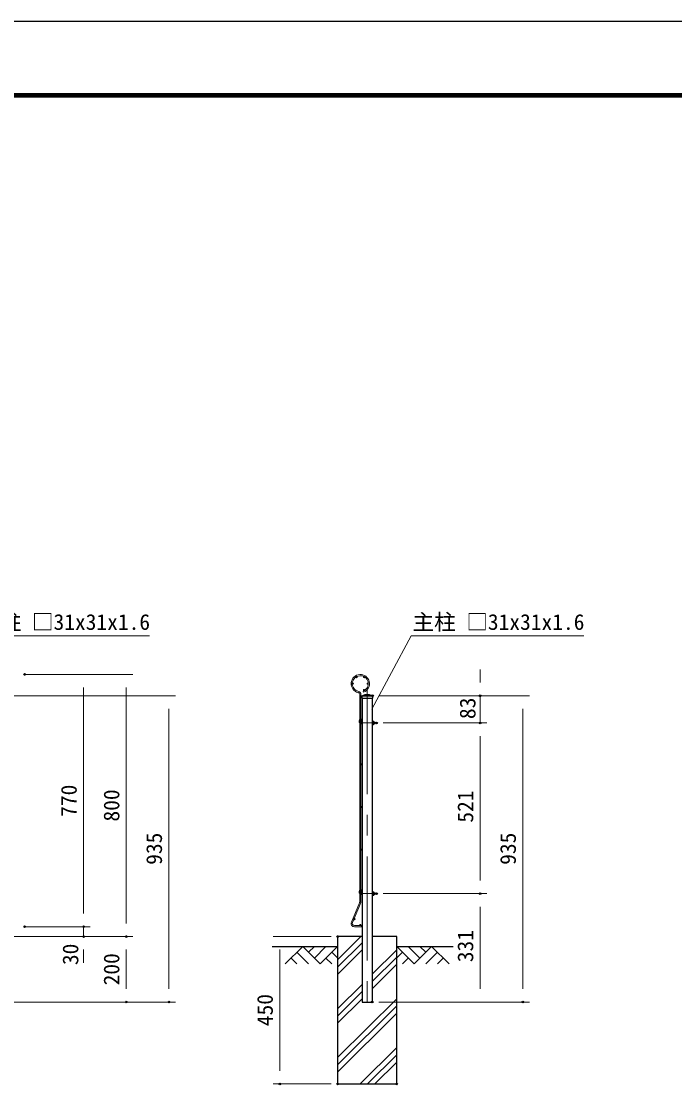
# Model space of a CAD drawing. Units: millimetres, scale not verified. Extents: x -4200 to 4200, y -2970 to 2970.
# Drawn here: x -735 to 1257, y -285 to 2970 of the extents above; entities that cross this region are included whole.
import ezdxf
from ezdxf.enums import TextEntityAlignment as Align

# ---------------------------------------------------------------- set-up
doc = ezdxf.new("R2010")
doc.units = ezdxf.units.MM
doc.header["$LTSCALE"] = 10
doc.header["$PDMODE"] = 32
doc.header["$PDSIZE"] = 5
doc.linetypes.add('USER1', pattern=[50.8, 31.75, -6.35, 6.35, -6.35])
for name, color, linetype, lineweight in [('0-1_D-BGD', 7, 'Continuous', 25), ('0-2_D-STR4', 7, 'Continuous', 25), ('0-3_D-STR-DIM', 7, 'Continuous', 13), ('0-4_D-STR3', 3, 'Continuous', 13), ('0-5_D-BMK', 2, 'USER1', 13), ('0-6_D-STR1', 1, 'Continuous', 25), ('0-7_D-STR2', 7, 'Continuous', 13), ('0-8_D-DCR-HCH', 7, 'Continuous', 13), ('0-B_D-STR-TXT', 7, 'Continuous', 13), ('0-C_D-TTL', 7, 'Continuous', 25)]:
    doc.layers.add(name, color=color, linetype=linetype, lineweight=lineweight)
doc.layers.add('0-A_Defpoints', color=7, linetype='Continuous')
doc.styles.add('ＭＳ ゴシック', font='')
doc.styles.get('ＭＳ ゴシック').set_extended_font_data('MS Gothic')

msp = doc.modelspace()

# ---------------------------------------------------------------- linework, layer by layer
at = {"layer": '0-1_D-BGD'}
for p, q in [((29.37, 146.38), (229.37, 146.38)), ((409.37, 146.38), (581.9, 146.38))]:
    msp.add_line(p, q, dxfattribs=at)
at = {"layer": '0-2_D-STR4'}
msp.add_lwpolyline([(303.87, 176.38), (229.37, 176.38), (229.37, -273.62), (409.37, -273.62), (409.37, 176.38), (334.87, 176.38)], dxfattribs=at)
at = {"layer": '0-3_D-STR-DIM'}
for p, q in [((664.06, 951.38), (664.06, 991.38)), ((-724.99, 976.37), (-524.99, 976.37)), ((-704.99, 976.37), (-394.99, 976.37)), ((-963.95, 911.38), (-264.99, 911.38)), ((-544.99, 936.37), (-544.99, 246.37)), ((-414.99, 936.37), (-414.99, 216.38)), ((355.87, 911.38), (684.06, 911.38)), ((355.87, 911.38), (814.06, 911.38)), ((664.06, 828.38), (664.06, 911.38)), ((-284.99, 871.38), (-284.99, 16.38)), ((794.06, 871.38), (794.06, 16.38)), ((368.2, 828.38), (684.06, 828.38)), ((368.2, 828.38), (684.06, 828.38)), ((664.06, 347.38), (664.06, 788.38)), ((664.06, 788.38), (664.06, 748.38)), ((368.2, 307.38), (684.06, 307.38)), ((368.2, 307.38), (684.06, 307.38)), ((-544.99, 246.37), (-544.99, 286.37)), ((664.06, 16.38), (664.06, 267.38)), ((-724.99, 206.37), (-524.99, 206.37)), ((-704.99, 206.37), (-524.99, 206.37)), ((-544.99, 206.37), (-544.99, 176.38)), ((-890.45, 176.38), (-524.99, 176.38)), ((-890.45, 176.38), (-394.99, 176.38)), ((-870.45, 176.38), (-394.99, 176.38)), ((209.37, 176.38), (32.97, 176.38)), ((-544.99, 136.38), (-544.99, 96.38)), ((-414.99, 136.38), (-414.99, 16.38)), ((52.97, 136.38), (52.97, -233.62)), ((-964.95, -23.62), (-394.99, -23.62)), ((-964.95, -23.62), (-264.99, -23.62)), ((354.87, -23.62), (684.06, -23.62)), ((354.87, -23.62), (814.06, -23.62)), ((209.37, -273.62), (32.97, -273.62))]:
    msp.add_line(p, q, dxfattribs=at)
at = {"layer": '0-4_D-STR3'}
for p, q in [((296.24, 838.27), (296.67, 838.84)), ((303.37, 839.09), (300.27, 841.43)), ((300.39, 835.14), (303.37, 839.09)), ((302.47, 830.98), (303.87, 830.98)), ((302.47, 825.78), (303.87, 825.78)), ((339, 833.9), (334.87, 833.9)), ((334.87, 833.9), (334.87, 822.85)), ((339, 831.14), (334.87, 831.14)), ((339, 825.61), (334.87, 825.61)), ((339, 822.85), (334.87, 822.85)), ((339.5, 832.53), (339.5, 824.04)), ((339.5, 825.78), (343.51, 825.78)), ((296.24, 317.27), (296.67, 317.84)), ((303.37, 318.09), (300.27, 320.43)), ((300.39, 314.14), (303.37, 318.09)), ((302.47, 309.98), (303.87, 309.98)), ((302.47, 304.78), (303.87, 304.78)), ((334.87, 312.9), (334.87, 301.85)), ((339, 312.9), (334.87, 312.9)), ((339, 310.14), (334.87, 310.14)), ((339, 304.61), (334.87, 304.61)), ((339, 301.85), (334.87, 301.85)), ((339.5, 311.53), (339.5, 303.04)), ((339.5, 304.78), (343.51, 304.78))]:
    msp.add_line(p, q, dxfattribs=at)
for points in [[(339.5, 830.98), (343.51, 830.98), (343.51, 825.78)], [(339.5, 309.98), (343.51, 309.98), (343.51, 304.78)]]:
    msp.add_lwpolyline(points, dxfattribs=at)
for centre, radius, start, end in [((302.47, 833.58), 7.8, 143, 221.96156), ((302.47, 833.58), 2.6, 143, 147.797), ((302.47, 833.58), 2.6, 212.203, 270), ((302.47, 833.58), 7.8, 253.6171, 270), ((334.84, 825.59), 0.031, 40.87793, 319.12207), ((331.62, 828.38), 7.88, 339.48158, 20.51842), ((337.38, 824.23), 2.13, 319.53759, 40.46241), ((337.35, 832.52), 2.16, 320.19668, 39.80332), ((340.47, 828.38), 4, 319.4584, 40.5416), ((302.47, 312.58), 7.8, 143, 221.96156), ((302.47, 312.58), 2.6, 143, 147.797), ((302.47, 312.58), 2.6, 212.203, 270), ((302.47, 312.58), 7.8, 253.6171, 270), ((334.84, 304.59), 0.031, 40.87793, 319.12207), ((331.62, 307.38), 7.88, 339.48158, 20.51842), ((337.38, 303.23), 2.13, 319.53759, 40.46241), ((337.35, 311.52), 2.16, 320.19668, 39.80332), ((340.47, 307.38), 4, 319.4584, 40.5416)]:
    msp.add_arc(centre, radius, start, end, dxfattribs=at)
at = {"layer": '0-5_D-BMK'}
for p, q in [((319.37, 928.88), (319.37, -45.38)), ((302.47, 828.38), (348.2, 828.38)), ((302.47, 307.38), (348.2, 307.38))]:
    msp.add_line(p, q, dxfattribs=at)
at = {"layer": '0-6_D-STR1'}
for p, q in [((302.87, 911.38), (313.37, 915.38)), ((302.87, 911.38), (335.87, 911.38)), ((302.87, 911.38), (302.87, 904.38)), ((313.37, 915.38), (325.37, 915.38)), ((325.37, 915.38), (335.87, 911.38)), ((335.87, 911.38), (335.87, 904.38)), ((302.87, 904.38), (335.87, 904.38)), ((303.87, 904.38), (303.87, -23.62)), ((334.87, 904.38), (334.87, -23.62)), ((303.87, -23.62), (334.87, -23.62))]:
    msp.add_line(p, q, dxfattribs=at)
at = {"layer": '0-7_D-STR2'}
for p, q in [((296.67, 914.97), (296.67, 832.37)), ((300.27, 914.97), (300.27, 832.37)), ((307.31, 925.63), (308.61, 922.28)), ((296.67, 832.37), (296.67, 311.37)), ((300.27, 832.37), (300.27, 311.37)), ((296.67, 281.43), (296.67, 311.37)), ((300.27, 281.43), (300.27, 311.37)), ((271.26, 220.28), (296.16, 278.93)), ((274.58, 218.88), (299.47, 277.53)), ((302.27, 209.97), (280.47, 209.97)), ((302.27, 206.37), (280.47, 206.37)), ((302.27, 209.97), (302.27, 206.37))]:
    msp.add_line(p, q, dxfattribs=at)
for centre in [(275.87, 948.37), (287.17, 967.95), (309.77, 967.95), (321.07, 948.37), (309.77, 928.8), (302.07, 832.37), (302.07, 702.12), (302.07, 571.87), (302.07, 441.62), (302.07, 311.37), (281, 229.4), (298.77, 211.77)]:
    msp.add_circle(centre, 1.8, dxfattribs=at)
for centre, radius, start, end in [((298.47, 948.37), 28, 291.25, 256.20952), ((298.47, 948.37), 24.4, 291.25, 256.20952), ((290.27, 914.97), 6.4, 0, 76.20952), ((290.27, 914.97), 10, 0, 76.20952), ((290.27, 281.43), 6.4, 337, 0), ((290.27, 281.43), 10, 337, 0), ((280.47, 216.37), 10, 157, 270), ((280.47, 216.37), 6.4, 157, 270)]:
    msp.add_arc(centre, radius, start, end, dxfattribs=at)
at = {"layer": '0-8_D-DCR-HCH'}
for p, q in [((229.37, 105.17), (300.57, 176.38)), ((122.94, 146.38), (69.73, 93.16)), ((122.94, 146.38), (176.15, 93.16)), ((140.68, 128.64), (158.42, 146.38)), ((158.42, 110.9), (193.89, 146.38)), ((176.15, 93.16), (229.37, 146.38)), ((229.37, 83.07), (303.87, 157.57)), ((229.37, 60.98), (303.87, 135.48)), ((334.87, 61.47), (409.37, 135.97)), ((462.58, 93.16), (409.37, 146.38)), ((480.32, 110.9), (444.84, 146.38)), ((515.79, 146.38), (462.58, 93.16)), ((498.15, 128.55), (480.32, 146.38)), ((515.79, 146.38), (569, 93.16)), ((87.47, 110.9), (105.29, 93.16)), ((105.21, 128.64), (140.84, 93.16)), ((193.89, 110.9), (211.71, 93.16)), ((211.63, 128.64), (229.37, 110.98)), ((334.87, 39.37), (409.37, 113.87)), ((427.1, 128.64), (409.37, 110.98)), ((444.84, 110.9), (427.02, 93.16)), ((533.53, 128.64), (497.89, 93.16)), ((551.27, 110.9), (533.45, 93.16)), ((334.87, 17.28), (409.37, 91.78)), ((229.37, -44.03), (303.87, 30.47)), ((229.37, -66.13), (303.87, 8.37)), ((229.37, -193.23), (409.37, -13.23)), ((229.37, -88.22), (303.87, -13.72)), ((229.37, -215.33), (409.37, -35.33)), ((229.37, -237.42), (409.37, -57.42)), ((298.17, -273.62), (409.37, -162.43)), ((320.27, -273.62), (409.37, -184.53)), ((342.37, -273.62), (409.37, -206.62))]:
    msp.add_line(p, q, dxfattribs=at)
at = {"layer": '0-A_Defpoints'}
for p in [(-724.99, 976.37), (335.87, 911.38), (664.06, 911.38), (348.2, 828.38), (664.06, 828.38), (348.2, 307.38), (664.06, 307.38), (-724.99, 206.37), (-544.99, 206.37), (-544.99, 176.38), (-414.99, 176.38), (229.37, 176.38), (-414.99, -23.62), (-284.99, -23.62), (334.87, -23.62), (794.06, -23.62), (52.97, -273.62), (229.37, -273.62), (229.37, -273.62), (409.37, -273.62)]:
    msp.add_point(p, dxfattribs=at)
at = {"layer": '0-B_D-STR-TXT'}
for points in [[(-344.06, 1093.89), (-871.3, 1093.89), (-991.09, 870.25)], [(980.33, 1093.89), (453.09, 1093.89), (333.3, 870.25)]]:
    msp.add_lwpolyline(points, dxfattribs=at)
at = {"layer": '0-C_D-TTL', "color": 2}
msp.add_lwpolyline([(-4200, 2970), (4200, 2970), (4200, -2970), (-4200, -2970)], close=True, dxfattribs=at)
at = {"layer": '0-C_D-TTL'}
for points in [[(-3930, 2750), (3930, 2750), (3930, -2750), (-3930, -2750)], [(-3927.5, 2747.5), (3927.5, 2747.5), (3927.5, -2747.5), (-3927.5, -2747.5)], [(-3925, 2745), (3925, 2745), (3925, -2745), (-3925, -2745)], [(-3922.5, 2742.5), (3922.5, 2742.5), (3922.5, -2742.5), (-3922.5, -2742.5)], [(-3920, 2740), (3920, 2740), (3920, -2740), (-3920, -2740)]]:
    msp.add_lwpolyline(points, close=True, dxfattribs=at)

# ---------------------------------------------------------------- texts
at = {"layer": '0-3_D-STR-DIM', "style": 'ＭＳ ゴシック'}
for s, p in [('83', (664.06, 840.32)), ('770', (-551.74, 541.87)), ('800', (-421.74, 527.5)), ('521', (657.31, 524.08)), ('935', (-291.74, 395.4)), ('935', (787.31, 395.4)), ('331', (657.31, 98.08)), ('30', (-546.86, 89.29)), ('200', (-421.74, 27.38)), ('450', (46.23, -97.12))]:
    msp.add_text(s, height=48.09, rotation=90, dxfattribs=at).set_placement(p, align=Align.BOTTOM_LEFT)
at = {"layer": '0-B_D-STR-TXT', "style": 'ＭＳ ゴシック'}
for p in [(-866.45, 1098.15), (457.94, 1098.15)]:
    msp.add_text('主柱 □31x31x1.6', height=48.09, dxfattribs=at).set_placement(p, align=Align.BOTTOM_LEFT)

doc.saveas('drawing.dxf')
